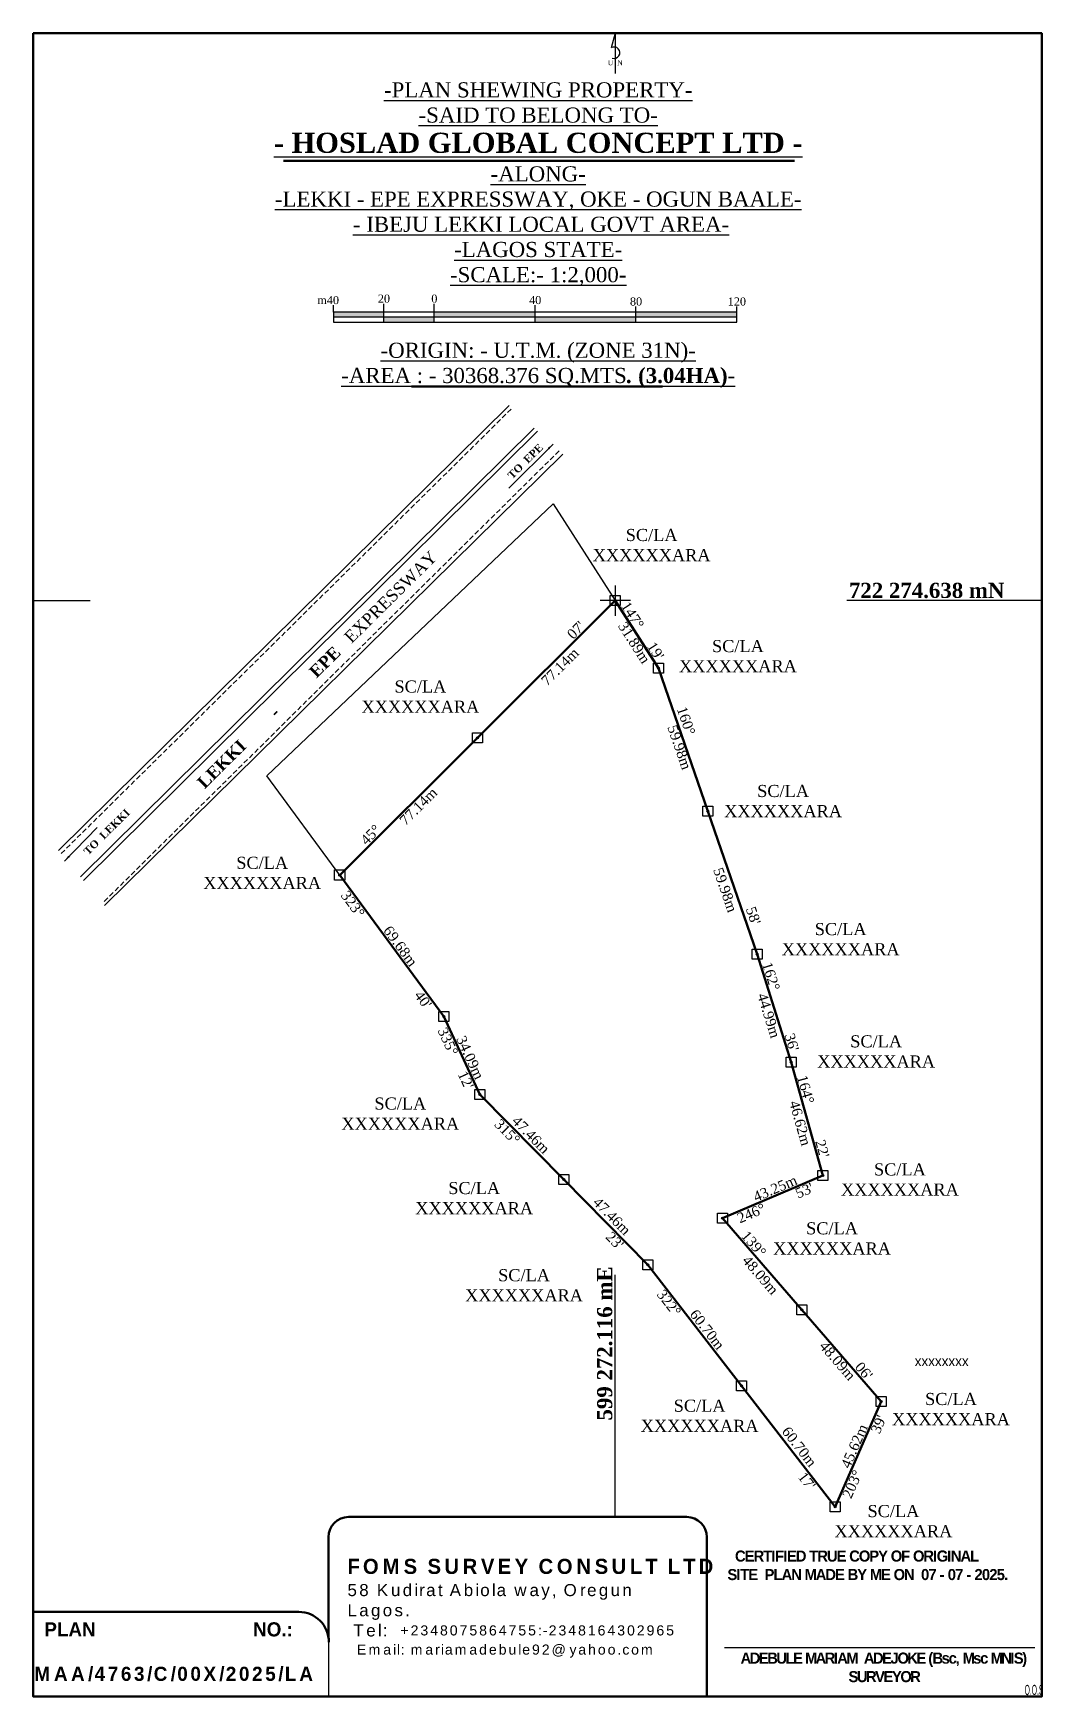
# Model space of a CAD drawing. Header units: feet. Extents: x 599041 to 599441, y 721839 to 722500.
import ezdxf
from ezdxf.enums import TextEntityAlignment as Align

# ---------------------------------------------------------------- set-up
doc = ezdxf.new("R2010")
doc.units = ezdxf.units.FT
doc.header["$MEASUREMENT"] = 0
doc.linetypes.add('DASHED2', pattern=[0.375, 0.25, -0.125])
for name, color, linetype in [('2', 5, 'Continuous'), ('BEACON', 7, 'Continuous'), ('SP-CODE', 5, 'Continuous'), ('TEMPLATE', 7, 'Continuous'), ('TEXT', 7, 'Continuous')]:
    doc.layers.add(name, color=color, linetype=linetype)
doc.layers.add('OGNLine', color=5, linetype='Continuous', true_color=0x0000ff)
doc.styles.add('LEROY', font='leroy.shx', dxfattribs={"height": 2.3})
doc.styles.get("Standard").update_dxf_attribs({"font": 'times.ttf'})
doc.styles.add('style2', font='verdana.ttf')
doc.dimstyles.new('ISO-25', dxfattribs={"dimtxt": 2.5, "dimasz": 2.5, "dimexe": 1.25, "dimexo": 0.625, "dimtad": 1, "dimtxsty": 'Standard', "dimcen": 2.5, "dimadec": 0, "dimazin": 0, "dimtfac": 1, "dimtmove": 0, "dimatfit": 3, "dimfxl": 1, "dimarcsym": 0})

msp = doc.modelspace()

# ---------------------------------------------------------------- hatches: boundary and pattern name
h = msp.add_hatch(color=5)
h.dxf.hatch_style = 1
h.paths.add_polyline_path([(599160.34, 722389.09), (599160.34, 722387.13), (599180.34, 722387.13), (599180.34, 722389.09)])
h.paths.add_polyline_path([(599180.34, 722387.13), (599180.34, 722385.17), (599200.34, 722385.17), (599200.34, 722387.13)])
h.paths.add_polyline_path([(599240.34, 722387.13), (599240.34, 722389.09), (599200.34, 722389.09), (599200.34, 722387.13)])
h.paths.add_polyline_path([(599240.34, 722387.13), (599240.34, 722385.17), (599280.34, 722385.17), (599280.34, 722387.13)])
h.paths.add_polyline_path([(599280.34, 722389.09), (599280.34, 722387.13), (599320.34, 722387.13), (599320.34, 722389.09)])
h = msp.add_hatch(color=5)
h.dxf.hatch_style = 1
h.paths.add_polyline_path([(599160.34, 722389.09), (599160.34, 722387.13), (599180.34, 722387.13), (599180.34, 722389.09)])
h.paths.add_polyline_path([(599180.34, 722387.13), (599180.34, 722385.17), (599200.34, 722385.17), (599200.34, 722387.13)])
h.paths.add_polyline_path([(599240.34, 722387.13), (599240.34, 722389.09), (599200.34, 722389.09), (599200.34, 722387.13)])
h.paths.add_polyline_path([(599240.34, 722387.13), (599240.34, 722385.17), (599280.34, 722385.17), (599280.34, 722387.13)])
h.paths.add_polyline_path([(599280.34, 722389.09), (599280.34, 722387.13), (599320.34, 722387.13), (599320.34, 722389.09)])
at = {"layer": '2'}
h = msp.add_hatch(color=256, dxfattribs=at)
h.dxf.hatch_style = 1
h.paths.add_polyline_path([(599271.72, 722274.64, 1), (599272.52, 722274.64, 1)])
h = msp.add_hatch(color=256, dxfattribs=at)
h.dxf.hatch_style = 1
h.paths.add_polyline_path([(599288.93, 722247.8, 1), (599289.73, 722247.8, 1)])
h = msp.add_hatch(color=256, dxfattribs=at)
h.dxf.hatch_style = 1
h.paths.add_polyline_path([(599217.07, 722220.2, 1), (599217.87, 722220.2, 1)])
h = msp.add_hatch(color=256, dxfattribs=at)
h.dxf.hatch_style = 1
h.paths.add_polyline_path([(599308.48, 722191.09, 1), (599309.28, 722191.09, 1)])
h = msp.add_hatch(color=256, dxfattribs=at)
h.dxf.hatch_style = 1
h.paths.add_polyline_path([(599162.42, 722165.76, 1), (599163.22, 722165.76, 1)])
h = msp.add_hatch(color=256, dxfattribs=at)
h.dxf.hatch_style = 1
h.paths.add_polyline_path([(599328.04, 722134.39, 1), (599328.84, 722134.39, 1)])
h = msp.add_hatch(color=256, dxfattribs=at)
h.dxf.hatch_style = 1
h.paths.add_polyline_path([(599203.7, 722109.63, 1), (599204.5, 722109.63, 1)])
h = msp.add_hatch(color=256, dxfattribs=at)
h.dxf.hatch_style = 1
h.paths.add_polyline_path([(599341.49, 722091.46, 1), (599342.29, 722091.46, 1)])
h = msp.add_hatch(color=256, dxfattribs=at)
h.dxf.hatch_style = 1
h.paths.add_polyline_path([(599218.01, 722078.69, 1), (599218.81, 722078.69, 1)])
h = msp.add_hatch(color=256, dxfattribs=at)
h.dxf.hatch_style = 1
h.paths.add_polyline_path([(599354.06, 722046.57, 1), (599354.86, 722046.57, 1)])
h = msp.add_hatch(color=256, dxfattribs=at)
h.dxf.hatch_style = 1
h.paths.add_polyline_path([(599251.34, 722044.91, 1), (599252.14, 722044.91, 1)])
h = msp.add_hatch(color=256, dxfattribs=at)
h.dxf.hatch_style = 1
h.paths.add_polyline_path([(599314.28, 722029.59, 1), (599315.08, 722029.59, 1)])
h = msp.add_hatch(color=256, dxfattribs=at)
h.dxf.hatch_style = 1
h.paths.add_polyline_path([(599284.68, 722011.13, 1), (599285.48, 722011.13, 1)])
h = msp.add_hatch(color=256, dxfattribs=at)
h.dxf.hatch_style = 1
h.paths.add_polyline_path([(599345.77, 721993.24, 1), (599346.57, 721993.24, 1)])
h = msp.add_hatch(color=256, dxfattribs=at)
h.dxf.hatch_style = 1
h.paths.add_polyline_path([(599321.82, 721963.11, 1), (599322.62, 721963.11, 1)])
h = msp.add_hatch(color=256, dxfattribs=at)
h.dxf.hatch_style = 1
h.paths.add_polyline_path([(599377.25, 721956.88, 1), (599378.05, 721956.88, 1)])
h = msp.add_hatch(color=256, dxfattribs=at)
h.dxf.hatch_style = 1
h.paths.add_polyline_path([(599358.96, 721915.1, 1), (599359.76, 721915.1, 1)])

# ---------------------------------------------------------------- linework, layer by layer
at = {"color": 5}
for p, q in [((599160.34, 722389.09), (599160.34, 722391.89)), ((599160.34, 722389.09), (599160.34, 722391.89)), ((599180.34, 722385.17), (599180.34, 722392.45)), ((599180.34, 722385.17), (599180.34, 722392.45)), ((599200.34, 722385.17), (599200.34, 722392.45)), ((599200.34, 722385.17), (599200.34, 722392.45)), ((599240.34, 722385.17), (599240.34, 722391.89)), ((599240.34, 722385.17), (599240.34, 722391.89)), ((599280.34, 722385.17), (599280.34, 722391.33)), ((599280.34, 722385.17), (599280.34, 722391.33)), ((599320.34, 722385.17), (599320.34, 722391.33)), ((599320.34, 722385.17), (599320.34, 722391.33)), ((599200.34, 722389.09), (599160.34, 722389.09)), ((599160.34, 722389.09), (599160.34, 722385.17)), ((599320.34, 722389.09), (599160.34, 722389.09)), ((599200.34, 722389.09), (599160.34, 722389.09)), ((599160.34, 722389.09), (599160.34, 722385.17)), ((599320.34, 722389.09), (599160.34, 722389.09)), ((599320.34, 722387.13), (599160.34, 722387.13)), ((599320.34, 722387.13), (599160.34, 722387.13)), ((599160.34, 722385.17), (599180.34, 722385.17)), ((599160.34, 722385.17), (599180.34, 722385.17)), ((599180.34, 722385.17), (599200.34, 722385.17)), ((599180.34, 722385.17), (599200.34, 722385.17)), ((599200.34, 722385.17), (599240.34, 722385.17)), ((599200.34, 722385.17), (599240.34, 722385.17)), ((599240.34, 722385.17), (599280.34, 722385.17)), ((599240.34, 722385.17), (599280.34, 722385.17)), ((599280.34, 722385.17), (599320.34, 722385.17)), ((599280.34, 722385.17), (599320.34, 722385.17)), ((599315.47, 721859.29), (599438.54, 721859.29))]:
    msp.add_line(p, q, dxfattribs=at)
at = {"color": 1, "lineweight": 50, "flags": 128}
for points in [[(599140.56, 722449.15), (599343.27, 722449.15)], [(599191.29, 722359.66), (599290.91, 722359.66)]]:
    msp.add_lwpolyline(points, dxfattribs=at)
at = {"layer": '2'}
for p, q in [((599272.12, 722280.64), (599272.12, 722268.64)), ((599272.12, 722280.64), (599272.12, 722268.64)), ((599278.12, 722274.64), (599266.12, 722274.64)), ((599278.12, 722274.64), (599266.12, 722274.64))]:
    msp.add_line(p, q, dxfattribs=at)
at = {"layer": '2', "linetype": 'Continuous'}
for points, elevation in [([(599230.01, 722352.07), (599051.35, 722175.43)], 0.38), ([(599239.95, 722343.07), (599060.03, 722165.06)], 0.25), ([(599061.23, 722163.63), (599241.24, 722341.91)], 0.16), ([(599069.56, 722153.67), (599251.34, 722332.77)], -0.27)]:
    msp.add_lwpolyline(points, dxfattribs=dict(at, elevation=elevation))
at = {"layer": '2', "color": 5, "linetype": 'DASHED2', "ltscale": 8}
for points, elevation in [([(599052.33, 722174.26), (599231.2, 722350.99)], 0.21), ([(599249.88, 722334.09), (599068.76, 722154.63)], -0.14)]:
    msp.add_lwpolyline(points, dxfattribs=dict(at, elevation=elevation))
at = {"layer": '2', "flags": 128}
msp.add_lwpolyline([(599162.82, 722165.76), (599133.86, 722205.12), (599247.47, 722313.03), (599272.12, 722274.64), (599162.82, 722165.76)], dxfattribs=at)
at = {"layer": '2', "color": 1, "lineweight": 50, "flags": 128}
msp.add_lwpolyline([(599162.82, 722165.76), (599217.47, 722220.2), (599272.12, 722274.64), (599289.33, 722247.8), (599308.88, 722191.09), (599328.44, 722134.39), (599341.89, 722091.46), (599354.46, 722046.57), (599314.68, 722029.59), (599346.17, 721993.24), (599377.65, 721956.88), (599359.36, 721915.1), (599322.22, 721963.11), (599285.08, 722011.13), (599251.74, 722044.91), (599218.41, 722078.69), (599204.1, 722109.63)], close=True, dxfattribs=at)
at = {"layer": '2'}
for points in [[(599270.12, 722276.64), (599274.12, 722276.64), (599274.12, 722272.64), (599270.12, 722272.64)], [(599287.33, 722249.8), (599291.33, 722249.8), (599291.33, 722245.8), (599287.33, 722245.8)], [(599215.47, 722222.2), (599219.47, 722222.2), (599219.47, 722218.2), (599215.47, 722218.2)], [(599306.88, 722193.09), (599310.88, 722193.09), (599310.88, 722189.09), (599306.88, 722189.09)], [(599160.82, 722167.76), (599164.82, 722167.76), (599164.82, 722163.76), (599160.82, 722163.76)], [(599326.44, 722136.39), (599330.44, 722136.39), (599330.44, 722132.39), (599326.44, 722132.39)], [(599202.1, 722111.63), (599206.1, 722111.63), (599206.1, 722107.63), (599202.1, 722107.63)], [(599339.89, 722093.46), (599343.89, 722093.46), (599343.89, 722089.46), (599339.89, 722089.46)], [(599216.41, 722080.69), (599220.41, 722080.69), (599220.41, 722076.69), (599216.41, 722076.69)], [(599249.74, 722046.91), (599253.74, 722046.91), (599253.74, 722042.91), (599249.74, 722042.91)], [(599352.46, 722048.57), (599356.46, 722048.57), (599356.46, 722044.57), (599352.46, 722044.57)], [(599312.68, 722031.59), (599316.68, 722031.59), (599316.68, 722027.59), (599312.68, 722027.59)], [(599283.08, 722013.13), (599287.08, 722013.13), (599287.08, 722009.13), (599283.08, 722009.13)], [(599344.17, 721995.24), (599348.17, 721995.24), (599348.17, 721991.24), (599344.17, 721991.24)], [(599320.22, 721965.11), (599324.22, 721965.11), (599324.22, 721961.11), (599320.22, 721961.11)], [(599375.65, 721958.88), (599379.65, 721958.88), (599379.65, 721954.88), (599375.65, 721954.88)], [(599357.36, 721917.1), (599361.36, 721917.1), (599361.36, 721913.1), (599357.36, 721913.1)]]:
    msp.add_lwpolyline(points, close=True, dxfattribs=at)
for points in [[(599441.29, 722274.64), (599364, 722274.64)], [(599272.12, 721911.05), (599272.12, 722007.06)]]:
    msp.add_lwpolyline(points, dxfattribs=at)
for centre in [(599272.12, 722274.64), (599289.33, 722247.8), (599217.47, 722220.2), (599308.88, 722191.09), (599162.82, 722165.76), (599328.44, 722134.39), (599204.1, 722109.63), (599341.89, 722091.46), (599218.41, 722078.69), (599354.46, 722046.57), (599251.74, 722044.91), (599314.68, 722029.59), (599285.08, 722011.13), (599346.17, 721993.24), (599322.22, 721963.11), (599377.65, 721956.88), (599359.36, 721915.1)]:
    msp.add_circle(centre, 0.4, dxfattribs=at)
at = {"layer": 'OGNLine'}
for q in [(599270.51, 722494.02), (599272.12, 722483.76)]:
    msp.add_line((599272.12, 722499.76), q, dxfattribs=at)
msp.add_arc((599271.67, 722492.04), 2.29, 250.47409, 120.28349, dxfattribs=at)
at = {"layer": 'TEMPLATE', "color": 5, "lineweight": 50}
for p, q in [((599166.36, 721911.05), (599300.47, 721911.05)), ((599158.36, 721863.57), (599158.36, 721903.05)), ((599308.47, 721903.05), (599308.47, 721839.76)), ((599146.56, 721873.37), (599041.29, 721873.37))]:
    msp.add_line(p, q, dxfattribs=at)
at = {"layer": 'TEMPLATE', "color": 5}
msp.add_line((599158.56, 721839.76), (599158.56, 721861.37), dxfattribs=at)
at = {"layer": 'TEMPLATE', "color": 5, "lineweight": 50}
msp.add_lwpolyline([(599041.29, 722499.76), (599441.29, 722499.76), (599441.29, 721839.76), (599041.29, 721839.76)], close=True, dxfattribs=at)
at = {"layer": 'TEMPLATE', "color": 5}
msp.add_lwpolyline([(599041.29, 722274.64), (599063.86, 722274.64)], dxfattribs=at)
at = {"layer": 'TEMPLATE', "color": 5, "lineweight": 50}
for centre, radius, start, end in [((599166.36, 721903.05), 8, 90, 180), ((599300.47, 721903.05), 8, 0, 90), ((599146.56, 721861.37), 12, 0, 90)]:
    msp.add_arc(centre, radius, start, end, dxfattribs=at)

# ---------------------------------------------------------------- texts
at = {"color": 5}
for s, p in [('m40', (599158.27, 722392.3)), ('20', (599180.38, 722392.86)), ('0', (599200.38, 722392.86)), ('40', (599240.38, 722392.3)), ('80', (599280.38, 722391.74)), ('120', (599320.38, 722391.74))]:
    msp.add_text(s, height=3.2, dxfattribs=at).set_placement(p, align=Align.CENTER)
at = {"layer": '2', "lineweight": -3}
for s, rotation, p in [('31.89m', 302.67697, (599273.04, 722264.59)), ('77.14m', 44.88942, (599245.13, 722240.56)), ('59.98m', 289.02528, (599292.75, 722224.45)), ('77.14m', 44.88942, (599188.97, 722185.13)), ('59.98m', 289.02528, (599310.92, 722167.85)), ('69.68m', 306.33906, (599179.89, 722143.73)), ('44.99m', 287.40002, (599328.42, 722118.13)), ('34.09m', 294.80614, (599208.97, 722100.8)), ('46.62m', 285.63759, (599341.12, 722075.57)), ('47.46m', 314.61976, (599230.84, 722067.8)), ('43.25m', 23.1149, (599327.93, 722036.01)), ('47.46m', 314.61976, (599262.98, 722035.54)), ('48.09m', 310.89756, (599322.22, 722012.64)), ('60.70m', 307.72244, (599301.43, 721991.43)), ('48.09m', 310.89756, (599352.82, 721978.64)), ('60.70m', 307.72244, (599337.99, 721944.93)), ('45.62m', 66.35669, (599365.1, 721929.97))]:
    msp.add_text(s, height=4, rotation=rotation, dxfattribs=at).set_placement(p)
at = {"layer": '2', "insert": (599241.57, 722480.31), "char_height": 6, "width": 400.9475, "attachment_point": 2}
msp.add_mtext('{\\L-PLAN SHEWING PROPERTY-\\fTimes New Roman|b0|i0|c204|p18;\\P\\fTimes New Roman|b0|i0|c0|p18;-SAID TO BELONG TO-\\fTimes New Roman|b0|i0|c204|p18;\\P\\fTimes New Roman|b1|i0|c0|p18;\\H1.333x;- HOSLAD GLOBAL CONCEPT LTD -\\fTimes New Roman|b0|i0|c0|p18;\\H0.75x;\\P-ALONG- \\P-LEKKI - EPE EXPRESSWAY, OKE - OGUN BAALE- \\P - IBEJU LEKKI LOCAL GOVT AREA-\\P-LAGOS STATE-\\P-SCALE:- 1:2,000\\fTimes New Roman|b1|i0|c0|p18;-\\fTimes New Roman|b0|i0|c0|p18;\\P\\P\\P-ORIGIN: - U.T.M. (ZONE 31N)-\\P\\C1;-AREA : - 30368.376 SQ.MTS\\fTimes New Roman|b1|i1|c0|p18;. \\fTimes New Roman|b1|i0|c0|p18;(3.04HA)\\fTimes New Roman|b0|i0|c0|p18;-}', dxfattribs=at)
at = {"layer": '2', "linetype": 'Continuous', "lineweight": -3, "attachment_point": 8, "rotation": 44.69931}
for s, insert, char_height in [('{\\fTimes New Roman|b1|i0|c0|p18;TO  EPE}', (599237.55, 722328.85), 3), ('{\\fTimes New Roman|b1|i0|c0|p18;LEKKI         -           EPE^I^I^I}EXPRESSWAY', (599155.65, 722245.5), 4.8), ('{\\fTimes New Roman|b1|i0|c0|p18;TO  LEKKI}', (599071.51, 722181.79), 3)]:
    msp.add_mtext_dynamic_manual_height_columns(s, width=193.4054, gutter_width=50, heights=[4.6], dxfattribs=dict(at, insert=insert, char_height=char_height))
at = {"layer": '2', "linetype": 'Continuous', "lineweight": -3, "char_height": 4}
for s, insert, attachment_point, rotation in [("147°     19'", (599281.26, 722261.56), 8, 302.67697), ("45°                                                                       07'", (599217.02, 722220.65), 8, 44.88942), ("160°                                                58'", (599315.12, 722189.98), 2, 289.02528), ("323°                         40'", (599182.95, 722137.32), 2, 306.33906), ("162°            36'", (599339.66, 722114.14), 2, 287.40002), ("335°     12'", (599210.68, 722093.89), 2, 294.80614), ("164°          22'", (599352.62, 722070.52), 2, 285.63759), ("315°                                  23'", (599251.29, 722044.46), 2, 314.61976), ("246°         53'", (599334.82, 722037.49), 2, 23.1149), ("139°                                      06'", (599346.65, 721993.65), 8, 310.89756), ("322°                                                     17'", (599321.71, 721962.72), 2, 307.72244), ("203°           39'", (599369.09, 721935.74), 2, 66.35669)]:
    msp.add_mtext(s, dxfattribs=dict(at, insert=insert, attachment_point=attachment_point, rotation=rotation))
at = {"layer": '2', "char_height": 4.4, "attachment_point": 1, "style": 'style2'}
for s, insert, width in [('\\pi3.11102;{\\fMaiandra GD|b1|i0|c0|p34;\\T0.9; CERTIFIED TRUE COPY OF ORIGINAL\\P\\pi1.591;SITE  PLAN MADE BY ME ON  07 - 07 - 2025.}', (599315.04, 721897.73), 144.0861), ('\\pi32.46992;{\\fMaiandra GD|b1|i0|c0|p34;\\T0.85;ADEBULE MARIAM  ADEJOKE (Bsc, Msc MNIS)\\P\\pi75.27473;SURVEYOR}', (599289.37, 721857.23), 178.4121)]:
    msp.add_mtext(s, dxfattribs=dict(at, insert=insert, width=width))
at = {"layer": 'BEACON', "color": 5, "char_height": 4.8, "attachment_point": 5}
for insert in [(599286.57, 722296.69), (599320.8, 722252.6), (599194.84, 722236.55), (599338.71, 722195.11), (599132.08, 722166.6), (599361.54, 722140.31), (599375.62, 722095.77), (599186.87, 722071.08), (599385.05, 722044.95), (599216.18, 722037.56), (599358.12, 722021.58), (599235.96, 722002.97), (599305.6, 721951.19), (599405.3, 721953.86), (599382.47, 721909.38)]:
    msp.add_mtext('SC/LA\\PXXXXXXARA', dxfattribs=dict(at, insert=insert))
at = {"layer": 'OGNLine', "insert": (599272.12, 722488.07), "char_height": 2, "attachment_point": 5}
msp.add_mtext('U  N ', dxfattribs=at)
at = {"layer": 'SP-CODE', "color": 5, "insert": (599401.61, 721972.88), "char_height": 4, "width": 54, "attachment_point": 5}
msp.add_mtext('{\\fMontserrat|b0|i0|c0|p2;\\C256;xxxxxxxx}', dxfattribs=at)
at = {"layer": 'TEMPLATE', "insert": (599364.83, 722281.71), "char_height": 6, "width": 83.9302, "attachment_point": 1}
msp.add_mtext('{\\fTimes New Roman|b1|i0|c0|p18;\\C5;722 274.638 mN}', dxfattribs=at)
at = {"layer": 'TEMPLATE', "insert": (599264.92, 721949.31), "char_height": 6, "width": 63.783, "attachment_point": 1, "rotation": 90}
msp.add_mtext('{\\fTimes New Roman|b1|i0|c0|p18;\\C5;599 272.116 mE}', dxfattribs=at)
at = {"layer": 'TEMPLATE', "color": 5, "attachment_point": 7}
for s, insert, char_height, width in [('\\A1;\\pi14.24;{\\fMaiandra GD|b1|i0|c0|p34;\\H1.5x;\\T1.25;FOMS SURVEY CONSULT LTD\\fArial|b0|i0|c0|p34;\\H0.8001x;\\P58 Kudirat Abiola way, Oregun\\PLagos.\\P Tel:  \\H0.8333x;+2348075864755:-2348164302965\\P\\pi0;^I Email: mariamadebule92@yahoo.com}', (599151.68, 721855.22), 4, 256.0549), ('{\\fMaiandra GD|b1|i0|c0|p34;PLAN                              NO.:} ', (599045.66, 721863.57), 5.6, 144), ('{\\fMaiandra GD|b1|i0|c0|p34;\\T1.25;MAA/4763/C/00X/2025/LA}', (599041.7, 721845.84), 5.6, 160.8893)]:
    msp.add_mtext(s, dxfattribs=dict(at, insert=insert, char_height=char_height, width=width))
at = {"layer": 'TEXT', "color": 5, "insert": (599434.53, 721844.42), "char_height": 4, "width": 344.24, "attachment_point": 1, "style": 'LEROY'}
msp.add_mtext('{\\W0.4;Q.O.S}', dxfattribs=at)

# ---------------------------------------------------------------- leaders
at = {"layer": '2', "lineweight": -3}
for points in [[(599247.45, 722336.73), (599229.96, 722319.24)], [(599053.66, 722171.32), (599066.65, 722184.59)]]:
    msp.add_leader(points, dimstyle='ISO-25', override={"dimgap": 0.625, "dimtad": 0}, dxfattribs=at)

doc.saveas('drawing.dxf')
